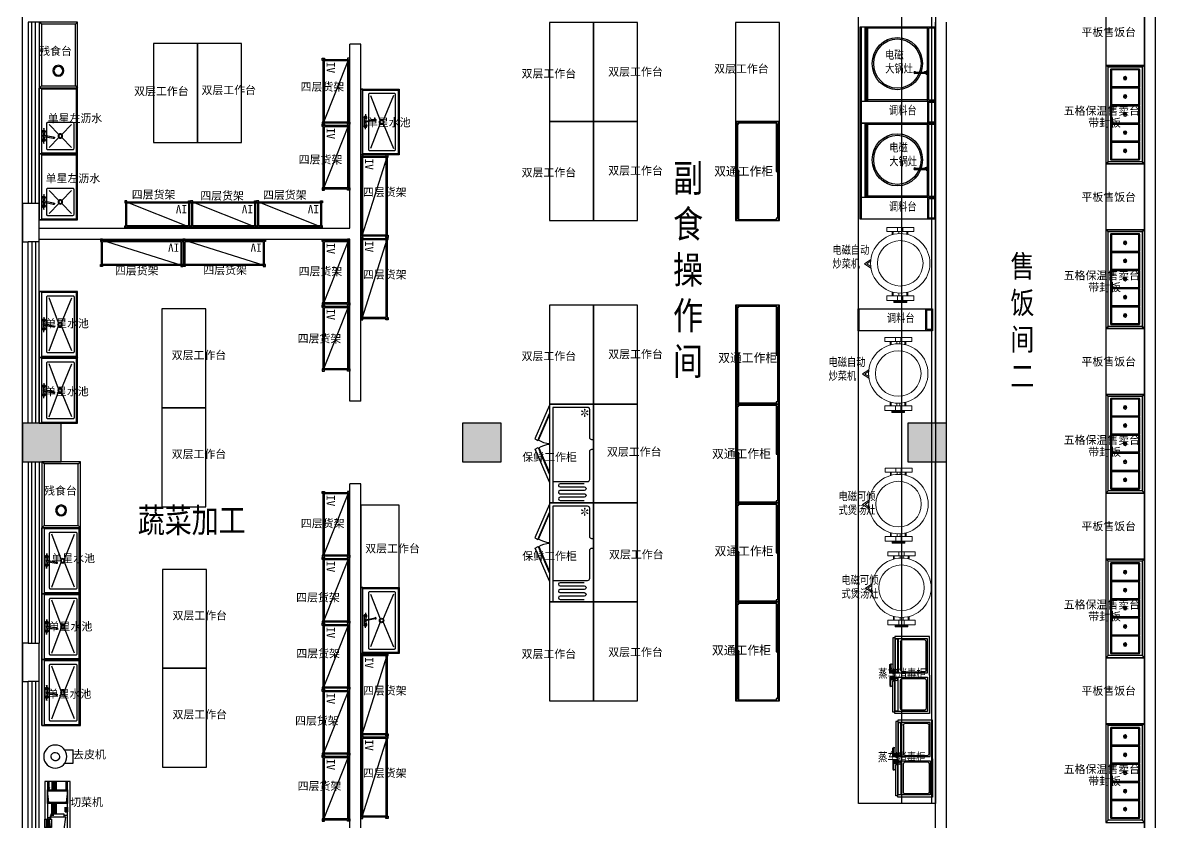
# Model space of a CAD drawing. Extents: x 1159254 to 1730927, y -477824 to -383968.
# Drawn here: x 1396869 to 1417469, y -461016 to -446466 of the extents above; entities that cross this region are included whole.
import ezdxf

# ---------------------------------------------------------------- set-up
doc = ezdxf.new("R2010")
doc.units = 0
doc.header["$LTSCALE"] = 1000
for name, color, linetype in [('COLUMN', 2, 'Continuous'), ('PUB_HATCH', 8, 'Continuous'), ('ROOM_NAME', 7, 'Continuous'), ('WALL', 6, 'Continuous'), ('WINDOW', 4, 'Continuous'), ('WS_厨房设备', 1, 'Continuous'), ('产品文字', 7, 'Continuous'), ('厨房设备', 7, 'Continuous'), ('家具内线', 8, 'Continuous'), ('新设备', 4, 'Continuous')]:
    doc.layers.add(name, color=color, linetype=linetype)
doc.styles.get("Standard").update_dxf_attribs({"font": '', "width": 0.8})
doc.styles.add('WMF-宋体1', font='')
doc.styles.add('宋体', font='', dxfattribs={"width": 0.8})
doc.styles.get('Standard').set_extended_font_data('SimSun')
doc.styles.get('WMF-宋体1').set_extended_font_data('SimSun')
doc.styles.get('宋体').set_extended_font_data('NSimSun')

# ---------------------------------------------------------------- blocks, each defined once
blk = doc.blocks.new('*U46')
at = {"linetype": 'Continuous'}
for p, q in [((0, 0), (0, 800)), ((0, 800), (1800, 800)), ((1800, 800), (1800, 0)), ((1800, 0), (0, 0))]:
    blk.add_line(p, q, dxfattribs=at)
at = {"color": 1, "linetype": 'Continuous'}
blk.add_line((0, 800), (1800, 800), dxfattribs=at)
at = {"color": 252}
for p, q in [((0, 780), (40, 780)), ((0, 780), (1800, 780)), ((40, 740), (0, 740)), ((20, 60), (20, 740)), ((40, 780), (40, 740)), ((40, 778), (910, 778)), ((40, 778), (40, 760)), ((910, 760), (40, 760)), ((890, 740), (890, 758)), ((890, 758), (1760, 758)), ((1760, 740), (890, 740)), ((910, 778), (910, 760)), ((1760, 740), (1760, 780)), ((1800, 740), (1760, 740)), ((1780, 60), (1780, 740)), ((0, 60), (40, 60)), ((40, 20), (0, 20)), ((1800, 20), (0, 20)), ((40, 60), (40, 20)), ((40, 40), (40, 58)), ((40, 58), (910, 58)), ((910, 40), (40, 40)), ((890, 20), (890, 38)), ((890, 38), (1760, 38)), ((1760, 20), (890, 20)), ((910, 58), (910, 40)), ((1760, 20), (1760, 60)), ((1760, 60), (1800, 60)), ((1760, 38), (1760, 20)), ((1800, 20), (1760, 20))]:
    blk.add_line(p, q, dxfattribs=at)
at = {"color": 2, "linetype": 'Continuous'}
for p, q in [((900, 800), (900, 730)), ((900, 0), (900, 70))]:
    blk.add_line(p, q, dxfattribs=at)
at = {"color": 18, "linetype": 'Continuous'}
for p, q in [((0, 20), (0, 60)), ((1800, 60), (1800, 20))]:
    blk.add_line(p, q, dxfattribs=at)
blk = doc.blocks.new('*U49')
at = {"linetype": 'Continuous'}
for p, q in [((0, 0), (0, 800)), ((0, 800), (1800, 800)), ((1800, 800), (1800, 0)), ((1800, 0), (0, 0))]:
    blk.add_line(p, q, dxfattribs=at)
blk = doc.blocks.new('snow')
at = {"lineweight": -3}
for points in [[(-59, 13, 1.234515), (-57, -14), (0, 0)], [(-18, 58, 1.234515), (-41, 43), (0, 0)], [(0, 0), (-41, -42, 1.234515), (-19, -57)], [(41, 44, 1.234515), (17, 57), (0, 0)], [(0, 0), (58, -13, 1.234515), (59, 14)], [(0, 0), (17, -57, 1.234515), (41, -44)]]:
    blk.add_hatch(color=5, dxfattribs=at).paths.add_polyline_path(points)
blk = doc.blocks.new('*U48')
at = {"color": 252}
for points in [[(22, 800), (632, 1068), (662, 1016), (171, 800)], [(1420, 800), (821, 1062), (791, 1010), (1271, 800)], [(169, 800), (654, 1011), (659, 1003), (194, 800)], [(1273, 800), (799, 1005), (794, 996), (1248, 800)]]:
    blk.add_lwpolyline(points, dxfattribs=at)
blk.add_lwpolyline([(0, 800), (1800, 800), (1800, 0), (0, 0)], close=True)
blk.add_lwpolyline([(1410, 740), (1410, 110, -0.414214), (1370, 70), (861, 70, 0.414214), (821, 30), (821, 0), (650, 0), (650, 30, 0.414214), (610, 70), (100, 70, -0.414214), (60, 110), (60, 740), (1800, 740)], format="xyb", dxfattribs=at)
at = {"color": 252, "linetype": 'Continuous', "ltscale": 10}
blk.add_lwpolyline([(1450, 169), (1450, 610, -1), (1509, 610), (1509, 171, 1.131084), (1572, 171), (1572, 612, -1), (1631, 612), (1631, 174, 1.048941), (1695, 169), (1695, 610, -1), (1754, 610), (1754, 171)], format="xyb", dxfattribs=at)
at = {"color": 252, "linetype": 'Continuous', "ltscale": 5}
for centre, radius, start, end in [((274, 771), 450, 3.7195, 31.183), ((1171, 770), 440, 148.817, 176.1107)]:
    blk.add_arc(centre, radius, start, end, dxfattribs=at)
at = {"color": 252}
blk.add_blockref('snow', (160, 161), dxfattribs=at)
blk = doc.blocks.new('Custom_78')
for p, q in [((40, 660), (0, 700)), ((0, 700), (1800, 700)), ((0, 0), (0, 700)), ((0, 700), (40, 660)), ((1800, 700), (1760, 660)), ((1800, 700), (1760, 660)), ((1800, 0), (1800, 700)), ((1800, 0), (0, 0)), ((1760, 40), (1800, 0)), ((1760, 40), (1800, 0))]:
    blk.add_line(p, q)
at = {"color": 253}
for p, q in [((1760, 660), (40, 660)), ((40, 660), (40, 40)), ((1760, 660), (1760, 40)), ((0, 0), (40, 40)), ((40, 40), (0, 0)), ((40, 40), (1760, 40))]:
    blk.add_line(p, q, dxfattribs=at)
at = {"color": 252}
for p, q in [((232, 379), (232, 321)), ((248, 379), (248, 321)), ((562, 379), (562, 321)), ((578, 379), (578, 321)), ((892, 379), (892, 321)), ((908, 379), (908, 321)), ((1222, 379), (1222, 321)), ((1238, 379), (1238, 321)), ((1552, 379), (1552, 321)), ((1568, 379), (1568, 321))]:
    blk.add_line(p, q, dxfattribs=at)
for points in [[(85, 615), (395, 615, -0.414214), (405, 605), (405, 95, -0.414214), (395, 85), (85, 85, -0.414214), (75, 95), (75, 605, -0.414214)], [(100, 600), (380, 600, -0.414214), (390, 590), (390, 110, -0.414214), (380, 100), (100, 100, -0.414214), (90, 110), (90, 590, -0.414214)], [(415, 615), (725, 615, -0.414214), (735, 605), (735, 95, -0.414214), (725, 85), (415, 85, -0.414214), (405, 95), (405, 605, -0.414214)], [(430, 600), (710, 600, -0.414214), (720, 590), (720, 110, -0.414214), (710, 100), (430, 100, -0.414214), (420, 110), (420, 590, -0.414214)], [(745, 615), (1055, 615, -0.414214), (1065, 605), (1065, 95, -0.414214), (1055, 85), (745, 85, -0.414214), (735, 95), (735, 605, -0.414214)], [(760, 600), (1040, 600, -0.414214), (1050, 590), (1050, 110, -0.414214), (1040, 100), (760, 100, -0.414214), (750, 110), (750, 590, -0.414214)], [(1075, 615), (1385, 615, -0.414214), (1395, 605), (1395, 95, -0.414214), (1385, 85), (1075, 85, -0.414214), (1065, 95), (1065, 605, -0.414214)], [(1090, 600), (1370, 600, -0.414214), (1380, 590), (1380, 110, -0.414214), (1370, 100), (1090, 100, -0.414214), (1080, 110), (1080, 590, -0.414214)], [(1405, 615), (1715, 615, -0.414214), (1725, 605), (1725, 95, -0.414214), (1715, 85), (1405, 85, -0.414214), (1395, 95), (1395, 605, -0.414214)], [(1420, 600), (1700, 600, -0.414214), (1710, 590), (1710, 110, -0.414214), (1700, 100), (1420, 100, -0.414214), (1410, 110), (1410, 590, -0.414214)]]:
    blk.add_lwpolyline(points, format="xyb", close=True, dxfattribs=at)
for centre in [(240, 350), (570, 350), (900, 350), (1230, 350), (1560, 350)]:
    blk.add_circle(centre, 30, dxfattribs=at)
blk = doc.blocks.new('A$C060940AE')
at = {"layer": 'WS_厨房设备', "linetype": 'Continuous'}
for p, q in [((700, 1200), (0, 1200)), ((0, 1200), (0, 0)), ((700, 0), (700, 1200)), ((0, 0), (700, 0))]:
    blk.add_line(p, q, dxfattribs=at)
blk = doc.blocks.new('Custom_15')
at = {"linetype": 'Continuous'}
for p, q in [((0, 0), (0, 630)), ((0, 630), (700, 630)), ((1400, 630), (700, 630)), ((1400, 0), (1400, 630)), ((700, 0), (0, 0)), ((700, 0), (1400, 0))]:
    blk.add_line(p, q, dxfattribs=at)
for p, q in [((25, 670), (591, 670)), ((25, 630), (25, 670)), ((25, 670), (300, 670)), ((1375, 670), (809, 670)), ((1375, 670), (1100, 670)), ((1375, 630), (1375, 670))]:
    blk.add_line(p, q)
at = {"color": 252, "linetype": 'Continuous'}
for p, q in [((40, 570), (40, 630)), ((45, 575), (45, 625)), ((45, 625), (655, 625)), ((655, 625), (655, 575)), ((660, 630), (660, 570)), ((740, 630), (740, 570)), ((745, 625), (745, 575)), ((1355, 625), (745, 625)), ((1355, 575), (1355, 625)), ((1360, 570), (1360, 630)), ((40, 40), (40, 570)), ((40, 570), (660, 570)), ((655, 575), (45, 575)), ((60, 84), (60, 506)), ((96, 530), (604, 530)), ((640, 506), (640, 84)), ((660, 570), (660, 40)), ((740, 570), (740, 40)), ((1360, 570), (740, 570)), ((745, 575), (1355, 575)), ((760, 506), (760, 84)), ((1304, 530), (796, 530)), ((1340, 84), (1340, 506)), ((1360, 40), (1360, 570)), ((660, 40), (40, 40)), ((604, 60), (96, 60)), ((640, 84), (640, 84)), ((740, 40), (1360, 40)), ((760, 84), (760, 84)), ((796, 60), (1304, 60))]:
    blk.add_line(p, q, dxfattribs=at)
at = {"color": 252}
for p, q in [((508, 723), (493, 698)), ((495, 695), (505, 695)), ((507, 696), (512, 703)), ((661, 724), (510, 724)), ((514, 704), (661, 704)), ((591, 650), (591, 670)), ((591, 650), (683, 650)), ((626, 658), (598, 658)), ((598, 658), (598, 650)), ((612, 678), (612, 663)), ((612, 678), (626, 677)), ((612, 663), (626, 663)), ((621, 704), (621, 677)), ((660, 692), (622, 692)), ((622, 692), (622, 689)), ((622, 689), (626, 684)), ((656, 680), (626, 680)), ((641, 630), (641, 650)), ((656, 684), (660, 689)), ((670, 673), (656, 674)), ((656, 663), (670, 663)), ((683, 658), (656, 658)), ((660, 689), (660, 692)), ((661, 704), (661, 724)), ((661, 674), (661, 704)), ((670, 663), (670, 673)), ((683, 630), (683, 658)), ((717, 630), (717, 658)), ((717, 658), (744, 658)), ((809, 650), (717, 650)), ((730, 673), (744, 674)), ((730, 663), (730, 673)), ((744, 663), (730, 663)), ((739, 724), (890, 724)), ((739, 704), (739, 724)), ((739, 674), (739, 704)), ((886, 704), (739, 704)), ((740, 689), (740, 692)), ((740, 692), (778, 692)), ((744, 684), (740, 689)), ((744, 680), (774, 680)), ((759, 630), (759, 650)), ((778, 689), (774, 684)), ((788, 678), (774, 677)), ((788, 663), (774, 663)), ((774, 658), (802, 658)), ((778, 692), (778, 689)), ((779, 704), (779, 677)), ((788, 678), (788, 663)), ((802, 658), (802, 650)), ((809, 650), (809, 670)), ((893, 696), (888, 703)), ((892, 723), (907, 698)), ((905, 695), (895, 695))]:
    blk.add_line(p, q, dxfattribs=at)
for points in [[(626, 684), (626, 658)], [(656, 658), (656, 684)], [(744, 658), (744, 684)], [(774, 684), (774, 658)]]:
    blk.add_lwpolyline(points, dxfattribs=at)
at = {"color": 252, "linetype": 'Continuous'}
for centre in [(620, 600), (780, 600)]:
    blk.add_circle(centre, 20, dxfattribs=at)
at = {"color": 252}
for centre, radius, start, end in [((495, 697), 2, 148.483, 270), ((505, 697), 2, 270, 324.0966), ((510, 722), 2, 90, 148.483), ((514, 702), 2, 90, 144.0966), ((886, 702), 2, 35.9034, 90), ((890, 722), 2, 31.517, 90), ((895, 697), 2, 215.9034, 270), ((905, 697), 2, 270, 31.517), ((92, 498), 32.6, 82.0836, 165.2965), ((604, 491), 38.6, 22.2016, 90.4183), ((796, 491), 38.6, 89.5817, 157.7984), ((1308, 498), 32.6, 14.7035, 97.9164), ((95, 98), 38.1, 201.729, 270.8909), ((606, 96), 36.5, 267.3243, 340.0558), ((794, 96), 36.5, 199.9442, 272.6757), ((1305, 98), 38.1, 269.1091, 338.271)]:
    blk.add_arc(centre, radius, start, end, dxfattribs=at)
blk = doc.blocks.new('水龙头')
at = {"color": 252}
for p, q in [((-136, -15), (-90, -14)), ((-136, -18), (-90, -19)), ((-52, -2), (-4, -2)), ((-52, -31), (-6, -31)), ((4, -2), (51, -2)), ((12, -31), (51, -31)), ((23, -194), (26, -209)), ((49, -204), (46, -189)), ((136, -15), (90, -14)), ((136, -18), (90, -19))]:
    blk.add_line(p, q, dxfattribs=at)
for points in [[(13, -7), (0, 0), (-14, -8), (-14, -25), (-7, -29)], [(11, -26), (13, -25), (13, -7)]]:
    blk.add_lwpolyline(points, dxfattribs=at)
blk.add_lwpolyline([(26, -194), (-9, -18, -1.00756), (9, -15), (43, -190)], format="xyb", dxfattribs=at)
for centre in [(-78, -16), (77, -16)]:
    blk.add_circle(centre, 10.9, dxfattribs=at)
for centre, radius, start, end in [((-78, -16), 27.5, 36.2116, 175.3449), ((77, -16), 27.5, 4.6931, 143.7884), ((-136, -16), 1, 91.3387, 171.564), ((-132, -16), 4.53, 171.564, 188.436), ((-136, -17), 1, 188.436, 268.6613), ((-78, -16), 27.5, 184.6551, 323.7884), ((-78, -16), 16, 189.0003, 170.9997), ((-77, -16), 12.9, 168.3562, 191.6438), ((-52, 3), 5, 216.2116, 270), ((-52, -36), 5, 90, 143.7884), ((51, 3), 5, 270, 323.7884), ((51, -36), 5, 36.2116, 90), ((77, -16), 27.5, 216.2116, 355.3069), ((77, -16), 16, 9.0664, 350.9336), ((77, -16), 12.9, 348.3562, 11.6438), ((136, -16), 1, 8.436, 88.6613), ((136, -17), 1, 271.3387, 351.564), ((132, -16), 4.53, 351.564, 8.436)]:
    blk.add_arc(centre, radius, start, end, dxfattribs=at)
for centre, start_param, end_param in [((34, -192), 5.611234, 10.096729), ((34, -190), 6.955136, 8.752827), ((37, -206), 0, 3.141593)]:
    blk.add_ellipse(centre, major_axis=(-11.3, -2.2), ratio=0.233596, start_param=start_param, end_param=end_param, dxfattribs=at)
blk = doc.blocks.new('CJT_20205')
at = {"color": 252, "linetype": 'Continuous', "ltscale": 2}
for p, q in [((20, 680), (0, 700)), ((1180, 680), (1200, 700))]:
    blk.add_line(p, q, dxfattribs=at)
at = {"color": 252}
for p, q in [((120, 595), (572, 408)), ((628, 408), (1080, 595)), ((120, 180), (572, 352)), ((628, 352), (1080, 180))]:
    blk.add_line(p, q, dxfattribs=at)
at = {"lineweight": -2}
for points in [[(0, 700), (1200, 700), (1200, 0), (0, 0)], [(0, 0), (1200, 0), (1200, 40), (0, 40)]]:
    blk.add_lwpolyline(points, close=True, dxfattribs=at)
at = {"color": 252, "linetype": 'Continuous', "ltscale": 2}
blk.add_lwpolyline([(20, 40), (20, 680), (1180, 680), (1180, 40)], dxfattribs=at)
at = {"color": 30}
blk.add_lwpolyline([(1100, 635), (100, 635, 0.414214), (80, 615), (80, 160, 0.414214), (100, 140), (1100, 140, 0.414214), (1120, 160), (1120, 615, 0.414214)], format="xyb", close=True, dxfattribs=at)
at = {"color": 252}
for radius in [40, 30]:
    blk.add_circle((600, 380), radius, dxfattribs=at)
at = {"color": 1, "rotation": 180}
blk.add_blockref('水龙头', (596, 70), dxfattribs=at)
blk = doc.blocks.new('*U45')
at = {"linetype": 'Continuous'}
for p, q in [((0, 0), (0, 700)), ((0, 700), (1500, 700)), ((1500, 700), (1500, 0)), ((1500, 0), (0, 0))]:
    blk.add_line(p, q, dxfattribs=at)
blk = doc.blocks.new('*U59')
for p, q in [((20, 20), (20, 480)), ((20, 480), (1480, 480)), ((1480, 480), (1480, 20)), ((1480, 20), (20, 20))]:
    blk.add_line(p, q)
at = {"color": 252, "linetype": 'Continuous', "ltscale": 3}
blk.add_line((20, 480), (1480, 20), dxfattribs=at)
at = {"color": 252}
for p, q in [((40, 40), (40, 460)), ((40, 40), (40, 460)), ((40, 460), (1460, 460)), ((1460, 460), (1460, 40)), ((1460, 40), (40, 40))]:
    blk.add_line(p, q, dxfattribs=at)
for points in [[(40, 480), (40, 500), (0, 500), (0, 460), (20, 460)], [(1460, 480), (1460, 500), (1500, 500), (1500, 460), (1480, 460)], [(40, 20), (40, 0), (0, 0), (0, 40), (20, 40)], [(1460, 20), (1460, 0), (1500, 0), (1500, 40), (1480, 40)]]:
    blk.add_lwpolyline(points, dxfattribs=at)
blk.add_text('IV', height=150).set_placement((66, 80))
blk = doc.blocks.new('Custom_39')
at = {"color": 252, "linetype": 'Continuous', "ltscale": 2}
for p, q in [((20, 680), (0, 700)), ((1180, 680), (1200, 700))]:
    blk.add_line(p, q, dxfattribs=at)
at = {"color": 252}
for p, q in [((120, 595), (572, 408)), ((628, 408), (1080, 595)), ((120, 180), (572, 352)), ((628, 352), (1080, 180))]:
    blk.add_line(p, q, dxfattribs=at)
at = {"lineweight": -2}
for points in [[(0, 700), (1200, 700), (1200, 0), (0, 0)], [(0, 0), (1200, 0), (1200, 40), (0, 40)]]:
    blk.add_lwpolyline(points, close=True, dxfattribs=at)
at = {"color": 252, "linetype": 'Continuous', "ltscale": 2}
blk.add_lwpolyline([(20, 40), (20, 680), (1180, 680), (1180, 40)], dxfattribs=at)
at = {"color": 30}
blk.add_lwpolyline([(1100, 635), (100, 635, 0.414214), (80, 615), (80, 160, 0.414214), (100, 140), (1100, 140, 0.414214), (1120, 160), (1120, 615, 0.414214)], format="xyb", close=True, dxfattribs=at)
at = {"color": 252}
for radius in [40, 30]:
    blk.add_circle((600, 380), radius, dxfattribs=at)
at = {"color": 1, "rotation": 180}
blk.add_blockref('水龙头', (596, 70), dxfattribs=at)
blk = doc.blocks.new('*U83')
at = {"color": 252}
for p, q in [((40, 660), (0, 700)), ((40, 660), (1160, 660)), ((40, 40), (40, 660)), ((40, 660), (40, 660)), ((1200, 700), (1160, 660)), ((1160, 660), (1160, 40)), ((40, 40), (0, 0)), ((1160, 40), (40, 40)), ((1160, 40), (1200, 0))]:
    blk.add_line(p, q, dxfattribs=at)
for p, q in [((0, 700), (1200, 700)), ((0, 0), (0, 700)), ((1200, 0), (1200, 700)), ((1200, 0), (0, 0))]:
    blk.add_line(p, q)
blk.add_circle((886, 350), 100)
blk.add_circle((886, 350), 80, dxfattribs=at)
blk = doc.blocks.new('CJT_4225')
h = blk.add_hatch()
h.set_pattern_fill('NET', color=252, style=0)
h.paths.add_polyline_path([(835, 30), (835, 70), (685, 70), (685, 30)])
h.paths.add_polyline_path([(550, 370), (550, 420), (470, 420), (470, 370)])
at = {"color": 252}
for p, q in [((150, 215), (0, 215)), ((589, 215), (400, 215)), ((150, 205), (0, 205)), ((150, 200), (0, 200)), ((150, 190), (0, 190)), ((150, 180), (0, 180)), ((150, 170), (0, 170)), ((150, 145), (0, 145)), ((150, 135), (0, 135)), ((380, 120), (400, 100)), ((589, 205), (400, 205)), ((589, 200), (400, 200)), ((589, 190), (400, 190)), ((589, 180), (400, 180)), ((589, 170), (400, 170)), ((620, 145), (400, 145)), ((620, 135), (400, 135)), ((650, 130), (620, 100)), ((685, 80), (835, 80))]:
    blk.add_line(p, q, dxfattribs=at)
blk.add_lwpolyline([(835, 0), (900, 0), (900, 460), (0, 460), (0, 0), (685, 0)])
for points in [[(470, 410), (0, 410), (0, 50), (685, 50)], [(150, 390), (0, 390), (0, 70), (150, 70)], [(835, 50), (900, 50), (900, 410), (550, 410)], [(835, 50), (900, 50), (900, 410), (620, 410), (620, 346)], [(870, 110), (870, 110), (870, 350), (650, 380), (650, 346)], [(870, 350), (870, 350), (870, 110), (650, 80), (650, 114)], [(400, 120), (620, 120)], [(620, 164), (620, 100), (685, 100)]]:
    blk.add_lwpolyline(points, dxfattribs=at)
for points in [[(150, 410), (400, 410), (400, 50), (150, 50)], [(170, 410), (380, 390), (380, 70), (170, 50)], [(589, 346), (651, 346), (651, 114), (589, 114)], [(685, 120), (835, 120), (835, 0), (685, 0)]]:
    blk.add_lwpolyline(points, close=True, dxfattribs=at)
blk.add_circle((118, 72), 12.4, dxfattribs=at)
blk = doc.blocks.new('CJT_2493')
for p, q in [((87, 528), (333, 528)), ((87, 374), (87, 528)), ((333, 374), (333, 528))]:
    blk.add_line(p, q)
blk.add_circle((210, 204), 210)
at = {"color": 252}
for radius, start, end in [(77, 90, 279.6492), (77.1, 279.6492, 90)]:
    blk.add_arc((210, 204), radius, start, end, dxfattribs=at)
blk = doc.blocks.new('*U60')
for p, q in [((20, 20), (20, 480)), ((20, 480), (1180, 480)), ((1180, 480), (1180, 20)), ((1180, 20), (20, 20))]:
    blk.add_line(p, q)
at = {"color": 252, "linetype": 'Continuous', "ltscale": 3}
blk.add_line((20, 480), (1180, 20), dxfattribs=at)
at = {"color": 252}
for p, q in [((40, 40), (40, 460)), ((40, 40), (40, 460)), ((40, 460), (1160, 460)), ((1160, 460), (1160, 40)), ((1160, 40), (40, 40))]:
    blk.add_line(p, q, dxfattribs=at)
for points in [[(40, 480), (40, 500), (0, 500), (0, 460), (20, 460)], [(1160, 480), (1160, 500), (1200, 500), (1200, 460), (1180, 460)], [(40, 20), (40, 0), (0, 0), (0, 40), (20, 40)], [(1160, 20), (1160, 0), (1200, 0), (1200, 40), (1180, 40)]]:
    blk.add_lwpolyline(points, dxfattribs=at)
blk.add_text('IV', height=150).set_placement((66, 80))
blk = doc.blocks.new('*U84')
at = {"color": 252, "linetype": 'Continuous', "ltscale": 2}
for p, q in [((20, 680), (0, 700)), ((1180, 680), (1200, 700))]:
    blk.add_line(p, q, dxfattribs=at)
at = {"color": 252}
for p, q in [((117, 588), (299, 413)), ((355, 413), (537, 588)), ((117, 180), (299, 357)), ((355, 357), (537, 180))]:
    blk.add_line(p, q, dxfattribs=at)
for points in [[(0, 700), (1200, 700), (1200, 0), (0, 0)], [(0, 0), (1200, 0), (1200, 40), (0, 40)]]:
    blk.add_lwpolyline(points, close=True)
at = {"color": 252, "linetype": 'Continuous', "ltscale": 2}
blk.add_lwpolyline([(20, 40), (20, 680), (1180, 680), (1180, 40)], dxfattribs=at)
at = {"color": 30}
blk.add_lwpolyline([(557, 628), (97, 628, 0.414214), (77, 608), (77, 160, 0.414214), (97, 140), (557, 140, 0.414214), (577, 160), (577, 608, 0.414214)], format="xyb", close=True, dxfattribs=at)
at = {"color": 252}
for radius in [40, 30]:
    blk.add_circle((327, 385), radius, dxfattribs=at)
at = {"color": 1, "rotation": 180}
blk.add_blockref('水龙头', (330, 68), dxfattribs=at)
blk = doc.blocks.new('$TCHSYS$WIN2D')
for p, q in [((-0.5, 0.5), (0.5, 0.5)), ((-0.5, 0.5), (-0.5, -0.5)), ((0.5, 0.5), (0.5, -0.5)), ((0.5, 0.1667), (-0.5, 0.1667)), ((0.5, -0.1667), (-0.5, -0.1667)), ((-0.5, -0.5), (0.5, -0.5))]:
    blk.add_line(p, q)
blk = doc.blocks.new('_FZH')
blk.add_lwpolyline([(-0.5, -0.5), (0.5, -0.5), (0.5, 0.5), (-0.5, 0.5)], close=True)
at = {"layer": 'PUB_HATCH'}
blk.add_solid([(-0.5, -0.5), (0.5, -0.5), (-0.5, 0.5), (0.5, 0.5)], dxfattribs=at)
blk = doc.blocks.new('wwww')
at = {"lineweight": 20}
for p, q in [((675, 116), (679, 111)), ((675, 116), (711, 116)), ((675, 99), (679, 105)), ((675, 99), (711, 99)), ((675, 89), (679, 84)), ((675, 89), (711, 89)), ((675, 72), (679, 78)), ((675, 72), (711, 72)), ((675, 63), (711, 63)), ((675, 63), (679, 57)), ((675, 45), (679, 51)), ((675, 45), (711, 45)), ((675, 36), (679, 31)), ((675, 36), (711, 36)), ((675, 18), (679, 24)), ((675, 18), (711, 18)), ((675, 10), (711, 10)), ((675, 10), (679, 5)), ((679, 111), (679, 105)), ((679, 111), (707, 111)), ((679, 105), (707, 105)), ((679, 84), (679, 78)), ((679, 84), (707, 84)), ((679, 78), (707, 78)), ((679, 57), (707, 57)), ((679, 57), (679, 51)), ((679, 51), (707, 51)), ((679, 31), (679, 24)), ((679, 31), (707, 31)), ((679, 24), (707, 24)), ((679, 5), (707, 5)), ((679, 5), (679, -2)), ((707, 111), (711, 116)), ((707, 111), (707, 105)), ((707, 105), (711, 99)), ((707, 84), (711, 89)), ((707, 84), (707, 78)), ((707, 78), (711, 72)), ((707, 57), (711, 63)), ((707, 57), (707, 51)), ((707, 51), (711, 45)), ((707, 31), (711, 36)), ((707, 31), (707, 24)), ((707, 24), (711, 18)), ((707, 5), (711, 10)), ((707, 5), (707, -2)), ((675, -8), (679, -2)), ((675, -8), (711, -8)), ((675, -17), (711, -17)), ((675, -17), (679, -22)), ((675, -35), (679, -29)), ((675, -35), (711, -35)), ((675, -44), (679, -49)), ((675, -44), (711, -44)), ((675, -62), (679, -56)), ((675, -62), (711, -62)), ((675, -71), (679, -76)), ((675, -71), (711, -71)), ((675, -88), (679, -83)), ((675, -88), (711, -88)), ((675, -98), (679, -103)), ((675, -98), (711, -98)), ((675, -115), (679, -110)), ((675, -115), (711, -115)), ((679, -2), (707, -2)), ((679, -22), (707, -22)), ((679, -22), (679, -29)), ((679, -29), (707, -29)), ((679, -49), (679, -56)), ((679, -49), (707, -49)), ((679, -56), (707, -56)), ((679, -76), (679, -83)), ((679, -76), (707, -76)), ((679, -83), (707, -83)), ((679, -103), (679, -110)), ((679, -103), (707, -103)), ((679, -110), (707, -110)), ((707, -2), (711, -8)), ((707, -22), (711, -17)), ((707, -22), (707, -29)), ((707, -29), (711, -35)), ((707, -49), (711, -44)), ((707, -49), (707, -56)), ((707, -56), (711, -62)), ((707, -76), (711, -71)), ((707, -76), (707, -83)), ((707, -83), (711, -88)), ((707, -103), (711, -98)), ((707, -103), (707, -110)), ((707, -110), (711, -115)), ((-69, -535), (8, -653)), ((-38, -539), (8, -610)), ((87, -535), (10, -653)), ((57, -537), (10, -610))]:
    blk.add_line(p, q, dxfattribs=at)
for points in [[(-580, -27), (-580, -246), (-654, -246), (-654, 246), (-580, 246), (-580, -57)], [(675, -93), (675, -246), (590, -246), (590, 247), (675, 247), (675, -57)], [(-654, 48), (-580, 48)], [(-580, 137), (-522, 137)], [(-526, 121), (-580, 121)], [(-580, 30), (-539, 30)], [(522, 137), (590, 137)], [(590, 121), (526, 121)], [(539, 31), (590, 31)], [(590, 48), (675, 48)], [(675, -115), (675, 116), (711, 116), (711, -115)], [(-654, -51), (-580, -51)], [(-539, -27), (-580, -27)], [(-580, -132), (-528, -132)], [(-519, -148), (-580, -148)], [(590, -148), (519, -148)], [(524, -132), (590, -132)], [(590, -27), (539, -27)], [(590, -50), (675, -50)], [(711, -105), (711, -115), (675, -115), (675, -106)]]:
    blk.add_lwpolyline(points, dxfattribs=at)
for radius in [540, 414]:
    blk.add_circle((0, 0), radius, dxfattribs=at)
blk = doc.blocks.new('摇摆水嘴')
at = {"color": 252}
for p, q in [((96, 270), (96, 125)), ((116, 270), (116, 125))]:
    blk.add_line(p, q, dxfattribs=at)
blk.add_lwpolyline([(82, 95), (130, 95), (130, 80), (82, 80)], close=True, dxfattribs=at)
blk.add_lwpolyline([(120, 114), (120, 95), (92, 95), (92, 114)], dxfattribs=at)
for centre, radius in [((106, 281), 14.6), ((106, 281), 9.98), ((106, 114), 14.6), ((106, 114), 9.98)]:
    blk.add_circle(centre, radius, dxfattribs=at)
blk = doc.blocks.new('A$C3CDE3A88')
at = {"layer": 'WS_厨房设备'}
h = blk.add_hatch(dxfattribs=at)
h.set_pattern_fill('JIS_LC_20', color=4, angle=90, style=0)
h.set_pattern_definition([(135, (1000, 100), (-14.14214, -14.14214), []), (135, (1000, 100.4), (-14.14214, -14.14214), [])])
h.paths.add_polyline_path([(80, 0), (80, 1200), (120, 1200), (120, 0)])
at = {"layer": 'WS_厨房设备', "color": 4}
for p, q in [((0, 0), (0, 1200)), ((0, 1200), (1250, 1200)), ((10, 0), (10, 1200)), ((20, 0), (20, 1200)), ((1130, 1180), (120, 1180)), ((1130, 1180), (120, 1180)), ((1130, 0), (1130, 1200)), ((1250, 1180), (1150, 1180)), ((1150, 1180), (1150, 21)), ((1250, 1200), (1250, 0)), ((1130, 20), (120, 20)), ((1150, 21), (1250, 21)), ((0, 0), (1250, 0))]:
    blk.add_line(p, q, dxfattribs=at)
blk.add_lwpolyline([(80, 0), (80, 1200), (120, 1200), (120, 0)], close=True, dxfattribs=at)
for radius in [422, 398]:
    blk.add_circle((625, 607), radius, dxfattribs=at)
at = {"layer": 'WS_厨房设备', "color": 4, "xscale": -1, "rotation": 90}
blk.add_blockref('摇摆水嘴', (1210, 563), dxfattribs=at)
blk = doc.blocks.new('A$C7BD75608')
at = {"layer": 'WS_厨房设备', "color": 4}
for p, q in [((0, 0), (0, 400)), ((0, 400), (1350, 400)), ((10, 0), (10, 400)), ((20, 0), (20, 400)), ((1230, 0), (1230, 400)), ((1250, 20), (1250, 380)), ((1250, 380), (1350, 380)), ((1350, 400), (1350, 0)), ((1350, 20), (1250, 20)), ((1350, 0), (0, 0))]:
    blk.add_line(p, q, dxfattribs=at)

msp = doc.modelspace()

# ---------------------------------------------------------------- linework, layer by layer
at = {"color": 252}
for p, q in [((1412856.9, -460674.6), (1412856.9, -440874.6)), ((1413406.9, -460674.6), (1413406.9, -440874.6))]:
    msp.add_line(p, q, dxfattribs=at)
msp.add_line((1396869.5, -469905.7), (1396869.5, -442086.9))
msp.add_lwpolyline([(1412069.5, -460674.6), (1412069.5, -440874.6), (1413469.5, -440874.6), (1413469.5, -460674.6)], close=True, dxfattribs=at)
at = {"layer": 'COLUMN'}
for p, q in [((1396969.5, -449755.7), (1396869.5, -449755.7)), ((1396869.5, -449755.7), (1396869.5, -450455.7)), ((1397169.5, -450455.7), (1397169.5, -449755.7)), ((1396869.5, -450455.7), (1396969.5, -450455.7)), ((1396969.5, -457755.7), (1396869.5, -457755.7)), ((1396869.5, -457755.7), (1396869.5, -458455.7)), ((1397169.5, -458455.7), (1397169.5, -457755.7)), ((1396869.5, -458455.7), (1396969.5, -458455.7))]:
    msp.add_line(p, q, dxfattribs=at)
at = {"layer": 'WALL', "color": 3}
for p, q in [((1417269.5, -438005.7), (1417269.5, -467005.7)), ((1417269.5, -467005.7), (1417269.5, -438005.7)), ((1417469.5, -467205.7), (1417469.5, -438005.7))]:
    msp.add_line(p, q, dxfattribs=at)
at = {"layer": 'WALL'}
for p, q in [((1413469.5, -453755.7), (1413469.5, -446455.7)), ((1413669.5, -453755.7), (1413669.5, -446455.7)), ((1402817.5, -450205.7), (1402817.5, -446855.7)), ((1403017.5, -446855.7), (1402817.5, -446855.7)), ((1403017.5, -453355.7), (1403017.5, -446855.7)), ((1397169.5, -450205.7), (1402817.5, -450205.7)), ((1397169.5, -450405.7), (1402817.5, -450405.7)), ((1402817.5, -453355.7), (1402817.5, -450405.7)), ((1403017.5, -453355.7), (1402817.5, -453355.7)), ((1413469.5, -461755.7), (1413469.5, -454455.7)), ((1413669.5, -461755.7), (1413669.5, -454455.7)), ((1402817.5, -461755.7), (1402817.5, -454855.7)), ((1403017.5, -454855.7), (1402817.5, -454855.7)), ((1403017.5, -461955.7), (1403017.5, -454855.7))]:
    msp.add_line(p, q, dxfattribs=at)

# ---------------------------------------------------------------- block references
at = {"layer": 'COLUMN', "xscale": 700, "yscale": 700, "zscale": 700}
for p in [(1397219.5, -454105.7), (1405219.5, -454105.7), (1413319.5, -454105.7)]:
    msp.add_blockref('_FZH', p, dxfattribs=at)
at = {"layer": 'WALL'}
for p in [(1416569.5, -447242.7), (1416569.5, -450237.4), (1416569.5, -453232.1), (1416569.5, -456226.8), (1416569.5, -459221.6)]:
    msp.add_blockref('A$C060940AE', p, dxfattribs=at)
at = {"layer": 'WINDOW', "rotation": 90}
for p, xscale, yscale, zscale in [((1397069.5, -448105.7), -3300, -200, -3300), ((1397069.5, -452105.7), 3300, -200, 3300), ((1397069.5, -456105.7), -3300, 200, -3300), ((1397069.5, -460105.7), 3300, -200, 3300)]:
    msp.add_blockref('$TCHSYS$WIN2D', p, dxfattribs=dict(at, xscale=xscale, yscale=yscale, zscale=zscale))
at = {"layer": 'WS_厨房设备', "xscale": -1}
for name, p, rotation in [('*U83', (1397869.5, -446455.7), 90), ('*U49', (1406453.5, -448265.9), 270), ('*U49', (1407253.5, -448265.9), 270), ('*U49', (1409835.7, -448265.9), 270), ('*U49', (1399249.1, -448646.1), 270), ('*U49', (1400049.1, -448646.1), 270), ('Custom_78', (1416569.5, -449037.4), 270), ('*U84', (1397169.5, -448855.7), 270), ('*U49', (1406453.5, -450065.9), 270), ('*U49', (1407253.5, -450065.9), 270), ('*U46', (1409835.7, -450065.9), 270), ('*U84', (1397169.5, -450055.7), 270), ('Custom_78', (1416569.5, -452032.1), 270), ('Custom_39', (1397169.5, -452555.7), 270), ('*U49', (1399400.4, -453475.8), 270), ('*U49', (1406453.5, -453405.4), 270), ('*U49', (1407253.5, -453405.4), 270), ('*U46', (1409835.7, -453405.4), 270), ('Custom_39', (1397169.5, -453755.7), 270), ('*U48', (1407253.5, -453405.4), 90), ('*U49', (1407253.5, -455205.4), 270), ('*U46', (1409835.7, -455205.4), 270), ('Custom_78', (1416569.5, -455026.8), 270), ('*U49', (1399400.4, -455275.8), 270), ('*U83', (1397919.5, -454455.7), 90), ('*U45', (1403017.5, -456743.1), 270), ('*U48', (1407253.5, -455205.4), 90), ('*U49', (1407253.5, -457005.4), 270), ('*U46', (1409835.7, -457005.4), 270), ('Custom_39', (1397219.5, -456855.7), 270), ('Custom_78', (1416569.5, -458021.6), 270), ('*U49', (1399415.8, -458213.3), 270), ('Custom_39', (1397219.5, -458055.7), 270), ('*U49', (1406453.5, -458805.4), 270), ('*U49', (1407253.5, -458805.4), 270), ('*U46', (1409835.7, -458805.4), 270), ('Custom_15', (1413363.6, -457636.9), 90), ('Custom_39', (1397219.5, -459255.7), 270), ('*U49', (1399415.8, -460013.3), 270), ('Custom_15', (1413417, -459157.7), 90), ('Custom_78', (1416569.5, -461016.3), 270), ('CJT_2493', (1397258.7, -460029.3), 270)]:
    msp.add_blockref(name, p, dxfattribs=dict(at, rotation=rotation))
at = {"layer": 'WS_厨房设备'}
for name, p, rotation in [('*U60', (1402317.5, -447114), 270), ('CJT_20205', (1403017.5, -447673.5), 270), ('*U60', (1402317.5, -448314), 270), ('*U59', (1403017.5, -448873.5), 270), ('*U60', (1399924.8, -449705.7), 180), ('*U60', (1401124.8, -449705.7), 180), ('*U60', (1402324.8, -449705.7), 180), ('*U59', (1399783.5, -450405.7), 180), ('*U59', (1401283.5, -450405.7), 180), ('*U60', (1402317.5, -450405.7), 270), ('*U59', (1403017.5, -450373.5), 270), ('*U60', (1402317.5, -451605.7), 270), ('*U60', (1402317.5, -454994.9), 270), ('*U60', (1402317.5, -456194.9), 270), ('CJT_20205', (1403017.5, -456743.1), 270), ('*U60', (1402317.5, -457394.9), 270), ('*U59', (1403017.5, -457943.1), 270), ('*U60', (1402317.5, -458594.9), 270), ('*U59', (1403017.5, -459443.1), 270), ('*U60', (1402317.5, -459794.9), 270), ('CJT_4225', (1397273, -460272.9), 270)]:
    msp.add_blockref(name, p, dxfattribs=dict(at, rotation=rotation))
at = {"layer": '厨房设备', "xscale": 1.080000000074506, "yscale": 1.125, "zscale": 1.08}
for p in [(1412102.9, -447893.9), (1412102.9, -449643.9)]:
    msp.add_blockref('A$C3CDE3A88', p, dxfattribs=at)
at = {"layer": '厨房设备'}
for p in [(1412102.9, -448293.9), (1412102.9, -450043.9), (1412065.6, -452072)]:
    msp.add_blockref('A$C7BD75608', p, dxfattribs=at)
at = {"layer": '新设备', "rotation": 270}
for p in [(1412830.9, -450845), (1412794.4, -452849.1), (1412799.3, -455224.7), (1412852.9, -456747.4)]:
    msp.add_blockref('wwww', p, dxfattribs=at)

# ---------------------------------------------------------------- texts
at = {"color": 7, "lineweight": 0, "style": 'WMF-宋体1'}
for p in [(1409445.8, -449249.7), (1409519.1, -452644.2), (1409406.6, -454389.4), (1409452.7, -456159.9), (1409406.4, -457964.6)]:
    msp.add_text('双通工作柜', height=157.34, dxfattribs=at).set_placement(p)
at = {"layer": 'ROOM_NAME', "insert": (1414833.9, -450695.3), "char_height": 400, "width": 404.548, "attachment_point": 1, "style": '宋体'}
msp.add_mtext('{\\C0;售饭间二}', dxfattribs=at)
at = {"layer": 'WALL', "attachment_point": 1}
for s, insert, char_height, width in [('{\\C0;副食操作间}', (1408698.4, -449044.7), 500, 350), ('{\\C0;蔬菜加工}', (1398961.9, -455295.9), 450, 2345.913)]:
    msp.add_mtext(s, dxfattribs=dict(at, insert=insert, char_height=char_height, width=width))
at = {"layer": '产品文字', "color": 7, "lineweight": 0, "style": 'WMF-宋体1'}
for s, p in [('平板售饭台', (1416125.9, -446712.3)), ('残食台', (1397169.5, -447055.7)), ('双层工作台', (1409445.4, -447377.2)), ('双层工作台', (1405943.2, -447466.5)), ('双层工作台', (1407519.4, -447432.4)), ('双层工作台', (1398896.7, -447786.5)), ('双层工作台', (1400122, -447765.9)), ('四层货架', (1401924, -447705.9)), ('五格保温售卖台', (1415801.4, -448143.5)), ('单星左沥水', (1397324.1, -448279.2)), ('单星水池', (1403130, -448354.6)), ('带封板', (1416248, -448359.8)), ('四层货架', (1401889.4, -449030.5)), ('双层工作台', (1407519.4, -449232.4)), ('单星左沥水', (1397287, -449373.4)), ('双层工作台', (1405943.2, -449266.5)), ('四层货架', (1403057.5, -449623.5)), ('四层货架', (1398853.2, -449667.4)), ('四层货架', (1400099.4, -449688)), ('四层货架', (1401239.7, -449673.7)), ('平板售饭台', (1416125.9, -449712.3)), ('四层货架', (1398546.9, -451051.4)), ('四层货架', (1400155.7, -451040)), ('四层货架', (1401887.9, -451063.9)), ('四层货架', (1403057.5, -451123.5)), ('五格保温售卖台', (1415801.4, -451138.2)), ('带封板', (1416248, -451354.5)), ('单星水池', (1397280.3, -452011.6)), ('四层货架', (1401870, -452287.3)), ('双层工作台', (1399579.5, -452588.2)), ('双层工作台', (1405943.2, -452606)), ('双层工作台', (1407519.4, -452571.9)), ('平板售饭台', (1416125.9, -452707)), ('单星水池', (1397275.9, -453249.1)), ('五格保温售卖台', (1415801.4, -454132.9)), ('双层工作台', (1399579.5, -454388.2)), ('双层工作台', (1407495.5, -454347.8)), ('带封板', (1416248, -454349.2)), ('保鲜工作柜', (1405956.4, -454443.9)), ('残食台', (1397259.5, -455055.7)), ('四层货架', (1401928.9, -455649.5)), ('平板售饭台', (1416125.9, -455701.7)), ('双层工作台', (1403099.8, -456106.8)), ('保鲜工作柜', (1405956.4, -456243.9)), ('双层工作台', (1407532.7, -456215)), ('单星水池', (1397391.4, -456286.2)), ('四层货架', (1401843.3, -456997.9)), ('五格保温售卖台', (1415801.4, -457127.6)), ('双层工作台', (1399594.9, -457325.7)), ('带封板', (1416248, -457343.9)), ('单星水池', (1397342.2, -457526.2)), ('四层货架', (1401846.5, -458018.1)), ('双层工作台', (1405943.2, -458026)), ('双层工作台', (1407519.4, -457991.9)), ('四层货架', (1403057.5, -458693.1)), ('平板售饭台', (1416125.9, -458696.4)), ('单星水池', (1397324, -458751.2)), ('双层工作台', (1399594.9, -459125.7)), ('四层货架', (1401823.4, -459240.2)), ('去皮机', (1397786.6, -459854.8)), ('五格保温售卖台', (1415801.4, -460122.3)), ('四层货架', (1403057.5, -460193.1)), ('带封板', (1416248, -460338.6)), ('四层货架', (1401869.6, -460427.7)), ('切菜机', (1397733, -460722.9))]:
    msp.add_text(s, height=145.52, dxfattribs=at).set_placement(p)
at = {"layer": '产品文字', "char_height": 7.2, "width": 1658.963, "attachment_point": 5}
for insert in [(1412863.4, -458317.5), (1412858.9, -459837)]:
    msp.add_mtext('{\\H21.56x;\\C0;蒸车消毒柜}', dxfattribs=dict(at, insert=insert))
at = {"layer": '家具内线', "color": 1, "char_height": 150, "attachment_point": 1, "rotation": 0.00477}
for s, insert, width in [('电磁\\P大锅灶', (1412555.9, -446975), 609.009), ('调料台', (1412624.5, -447985.7), 609.009), ('电磁\\P大锅灶', (1412631.3, -448663.7), 516.833), ('调料台', (1412624.5, -449735.7), 609.009), ('电磁自动炒菜机', (1411596.1, -450525.4), 674.974), ('调料台', (1412587.1, -451763.9), 609.009), ('电磁自动炒菜机', (1411525.4, -452566.1), 674.974), ('电磁可倾式煲汤灶', (1411707.7, -455007.5), 674.974), ('电磁可倾式煲汤灶', (1411761.3, -456530.2), 674.974)]:
    msp.add_mtext(s, dxfattribs=dict(at, insert=insert, width=width))

doc.saveas('drawing.dxf')
